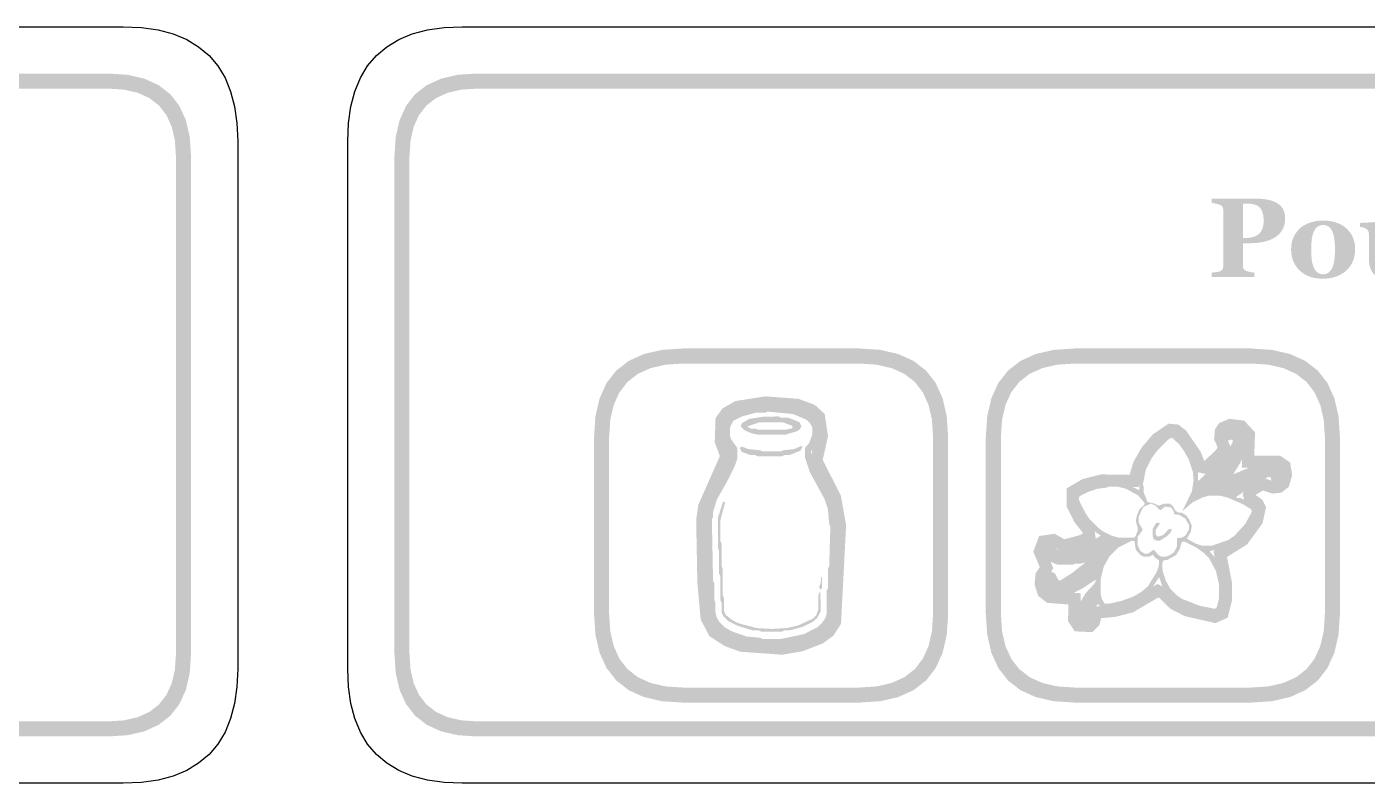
# Model space of a CAD drawing. Header units: millimetres. Extents: x 6 to 297, y 55 to 451.
# Drawn here: x 131.44 to 167.02, y 293.16 to 313.24 of the extents above; entities that cross this region are included whole.
import ezdxf

# ---------------------------------------------------------------- set-up
doc = ezdxf.new("R2010")
doc.units = ezdxf.units.MM
doc.layers.add('CUT', color=1, linetype='Continuous')
doc.layers.add('RASTER', color=7, linetype='Continuous')

msp = doc.modelspace()

# ---------------------------------------------------------------- hatches: boundary and pattern name
at = {"layer": 'RASTER'}
h = msp.add_hatch(color=7, dxfattribs=at)
h.paths.add_polyline_path([(74.2, 309.8), (74.234, 310.316), (74.338, 310.763), (74.509, 311.141), (74.75, 311.45), (75.059, 311.691), (75.438, 311.863), (75.884, 311.966), (76.4, 312), (133.6, 312), (134.116, 311.966), (134.563, 311.863), (134.941, 311.691), (135.25, 311.45), (135.491, 311.141), (135.663, 310.763), (135.766, 310.316), (135.8, 309.8), (135.8, 296.6), (135.766, 296.084), (135.663, 295.638), (135.491, 295.259), (135.25, 294.95), (134.941, 294.709), (134.563, 294.537), (134.116, 294.434), (133.6, 294.4), (76.4, 294.4), (75.884, 294.434), (75.438, 294.537), (75.059, 294.709), (74.75, 294.95), (74.509, 295.259), (74.338, 295.638), (74.234, 296.084), (74.2, 296.6)])
h.paths.add_polyline_path([(74.6, 309.8), (74.6, 296.6), (74.628, 296.178), (74.712, 295.813), (74.853, 295.503), (75.05, 295.25), (75.303, 295.053), (75.613, 294.912), (75.978, 294.828), (76.4, 294.8), (133.6, 294.8), (134.022, 294.828), (134.388, 294.912), (134.697, 295.053), (134.95, 295.25), (135.147, 295.503), (135.288, 295.813), (135.372, 296.178), (135.4, 296.6), (135.4, 309.8), (135.372, 310.222), (135.288, 310.588), (135.147, 310.897), (134.95, 311.15), (134.697, 311.347), (134.388, 311.488), (134.022, 311.572), (133.6, 311.6), (76.4, 311.6), (75.978, 311.572), (75.613, 311.488), (75.303, 311.347), (75.05, 311.15), (74.853, 310.897), (74.712, 310.588), (74.628, 310.222), (74.6, 309.8)], flags=0)
h = msp.add_hatch(color=7, dxfattribs=at)
h.paths.add_polyline_path([(141.2, 309.8), (141.234, 310.316), (141.337, 310.763), (141.509, 311.141), (141.75, 311.45), (142.059, 311.691), (142.438, 311.863), (142.884, 311.966), (143.4, 312), (200.6, 312), (201.116, 311.966), (201.563, 311.863), (201.941, 311.691), (202.25, 311.45), (202.491, 311.141), (202.663, 310.763), (202.766, 310.316), (202.8, 309.8), (202.8, 296.6), (202.766, 296.084), (202.663, 295.638), (202.491, 295.259), (202.25, 294.95), (201.941, 294.709), (201.563, 294.537), (201.116, 294.434), (200.6, 294.4), (143.4, 294.4), (142.884, 294.434), (142.438, 294.537), (142.059, 294.709), (141.75, 294.95), (141.509, 295.259), (141.337, 295.638), (141.234, 296.084), (141.2, 296.6)])
h.paths.add_polyline_path([(141.6, 309.8), (141.6, 296.6), (141.628, 296.178), (141.712, 295.813), (141.853, 295.503), (142.05, 295.25), (142.303, 295.053), (142.613, 294.912), (142.978, 294.828), (143.4, 294.8), (200.6, 294.8), (201.022, 294.828), (201.388, 294.912), (201.697, 295.053), (201.95, 295.25), (202.147, 295.503), (202.288, 295.813), (202.372, 296.178), (202.4, 296.6), (202.4, 309.8), (202.372, 310.222), (202.288, 310.588), (202.147, 310.897), (201.95, 311.15), (201.697, 311.347), (201.388, 311.488), (201.022, 311.572), (200.6, 311.6), (143.4, 311.6), (142.978, 311.572), (142.613, 311.488), (142.303, 311.347), (142.05, 311.15), (141.853, 310.897), (141.712, 310.588), (141.628, 310.222), (141.6, 309.8)], flags=0)
h = msp.add_hatch(color=7, dxfattribs=at)
h.paths.add_polyline_path([(164.846, 308.159), (164.845, 308.115), (164.842, 308.074), (164.836, 308.034), (164.828, 307.995), (164.818, 307.958), (164.806, 307.923), (164.791, 307.889), (164.774, 307.856), (164.755, 307.825), (164.734, 307.796), (164.712, 307.768), (164.688, 307.741), (164.662, 307.716), (164.634, 307.693), (164.605, 307.671), (164.574, 307.65), (164.54, 307.63), (164.506, 307.612), (164.47, 307.595), (164.433, 307.58), (164.395, 307.565), (164.355, 307.553), (164.315, 307.542), (164.273, 307.532), (164.23, 307.523), (164.186, 307.516), (164.14, 307.509), (164.093, 307.504), (164.045, 307.5), (163.996, 307.497), (163.945, 307.496), (163.893, 307.495), (163.723, 307.495), (163.723, 306.911), (163.723, 306.898), (163.724, 306.885), (163.726, 306.873), (163.728, 306.861), (163.731, 306.85), (163.734, 306.839), (163.738, 306.829), (163.743, 306.819), (163.748, 306.81), (163.755, 306.801), (163.763, 306.792), (163.771, 306.784), (163.781, 306.776), (163.793, 306.769), (163.805, 306.763), (163.818, 306.757), (163.826, 306.754), (163.835, 306.751), (163.845, 306.748), (163.857, 306.745), (163.869, 306.742), (163.883, 306.738), (163.897, 306.735), (163.913, 306.732), (163.929, 306.729), (163.945, 306.726), (163.96, 306.723), (163.974, 306.721), (163.988, 306.719), (164.001, 306.717), (164.013, 306.715), (164.025, 306.714), (164.025, 306.6), (162.898, 306.6), (162.898, 306.714), (162.909, 306.715), (162.921, 306.717), (162.934, 306.718), (162.948, 306.72), (162.962, 306.721), (162.978, 306.723), (162.994, 306.725), (163.011, 306.727), (163.028, 306.729), (163.043, 306.731), (163.058, 306.733), (163.071, 306.736), (163.082, 306.738), (163.093, 306.741), (163.102, 306.744), (163.109, 306.746), (163.123, 306.753), (163.135, 306.759), (163.147, 306.766), (163.157, 306.772), (163.165, 306.78), (163.173, 306.787), (163.179, 306.795), (163.185, 306.804), (163.189, 306.812), (163.193, 306.822), (163.196, 306.833), (163.198, 306.844), (163.2, 306.856), (163.202, 306.869), (163.203, 306.883), (163.203, 306.897), (163.203, 308.364), (163.203, 308.376), (163.202, 308.388), (163.2, 308.4), (163.198, 308.411), (163.196, 308.422), (163.193, 308.433), (163.189, 308.443), (163.185, 308.452), (163.18, 308.461), (163.174, 308.47), (163.166, 308.479), (163.157, 308.487), (163.147, 308.494), (163.136, 308.501), (163.123, 308.508), (163.109, 308.515), (163.098, 308.519), (163.087, 308.523), (163.075, 308.527), (163.061, 308.531), (163.047, 308.535), (163.032, 308.539), (163.017, 308.543), (163, 308.546), (162.984, 308.549), (162.968, 308.552), (162.954, 308.555), (162.94, 308.558), (162.928, 308.56), (162.917, 308.562), (162.907, 308.563), (162.898, 308.564), (162.898, 308.679), (164.045, 308.679), (164.143, 308.677), (164.234, 308.671), (164.319, 308.661), (164.397, 308.647), (164.469, 308.629), (164.535, 308.607), (164.594, 308.58), (164.647, 308.55), (164.694, 308.516), (164.734, 308.478), (164.769, 308.435), (164.797, 308.388), (164.818, 308.337), (164.834, 308.282), (164.843, 308.222), (164.846, 308.159)])
h.paths.add_polyline_path([(164.275, 308.084), (164.274, 308.141), (164.269, 308.194), (164.262, 308.243), (164.252, 308.288), (164.238, 308.33), (164.222, 308.367), (164.203, 308.402), (164.181, 308.432), (164.155, 308.458), (164.124, 308.481), (164.089, 308.501), (164.049, 308.517), (164.005, 308.529), (163.956, 308.538), (163.903, 308.544), (163.844, 308.545), (163.723, 308.545), (163.723, 307.633), (163.784, 307.633), (163.843, 307.634), (163.897, 307.64), (163.948, 307.648), (163.996, 307.66), (164.04, 307.676), (164.08, 307.695), (164.117, 307.717), (164.15, 307.743), (164.179, 307.773), (164.205, 307.806), (164.226, 307.843), (164.244, 307.884), (164.258, 307.928), (164.267, 307.976), (164.273, 308.028), (164.275, 308.084)], flags=0)
h = msp.add_hatch(color=7, dxfattribs=at)
h.paths.add_polyline_path([(166.481, 307.88), (166.507, 307.854), (166.532, 307.827), (166.555, 307.799), (166.577, 307.769), (166.597, 307.738), (166.615, 307.706), (166.632, 307.673), (166.647, 307.639), (166.66, 307.603), (166.672, 307.567), (166.682, 307.53), (166.69, 307.492), (166.696, 307.454), (166.7, 307.414), (166.703, 307.375), (166.704, 307.334), (166.703, 307.294), (166.7, 307.254), (166.696, 307.215), (166.69, 307.176), (166.682, 307.138), (166.672, 307.1), (166.661, 307.063), (166.647, 307.027), (166.633, 306.992), (166.616, 306.957), (166.598, 306.925), (166.578, 306.893), (166.557, 306.863), (166.534, 306.834), (166.509, 306.806), (166.483, 306.78), (166.453, 306.754), (166.422, 306.728), (166.39, 306.705), (166.356, 306.683), (166.321, 306.663), (166.284, 306.644), (166.246, 306.627), (166.207, 306.612), (166.166, 306.598), (166.123, 306.586), (166.08, 306.576), (166.035, 306.568), (165.988, 306.561), (165.94, 306.557), (165.891, 306.554), (165.84, 306.553), (165.795, 306.554), (165.752, 306.556), (165.71, 306.56), (165.668, 306.566), (165.627, 306.573), (165.588, 306.582), (165.549, 306.592), (165.511, 306.604), (165.474, 306.618), (165.438, 306.633), (165.403, 306.65), (165.369, 306.668), (165.337, 306.689), (165.305, 306.71), (165.274, 306.733), (165.245, 306.758), (165.218, 306.783), (165.192, 306.81), (165.168, 306.838), (165.145, 306.868), (165.124, 306.899), (165.104, 306.931), (165.086, 306.965), (165.069, 307.001), (165.054, 307.037), (165.041, 307.075), (165.03, 307.114), (165.021, 307.154), (165.014, 307.194), (165.009, 307.236), (165.006, 307.279), (165.005, 307.324), (165.006, 307.367), (165.008, 307.409), (165.013, 307.45), (165.019, 307.49), (165.027, 307.528), (165.036, 307.565), (165.048, 307.602), (165.061, 307.636), (165.076, 307.67), (165.093, 307.703), (165.111, 307.735), (165.132, 307.766), (165.154, 307.796), (165.177, 307.825), (165.203, 307.853), (165.23, 307.88), (165.258, 307.905), (165.288, 307.929), (165.319, 307.951), (165.351, 307.971), (165.385, 307.99), (165.421, 308.008), (165.459, 308.024), (165.498, 308.039), (165.538, 308.052), (165.579, 308.064), (165.622, 308.074), (165.666, 308.082), (165.711, 308.088), (165.757, 308.092), (165.804, 308.095), (165.853, 308.096), (165.903, 308.095), (165.952, 308.092), (166, 308.088), (166.046, 308.082), (166.09, 308.074), (166.133, 308.064), (166.174, 308.052), (166.214, 308.039), (166.252, 308.024), (166.289, 308.008), (166.325, 307.99), (166.359, 307.971), (166.391, 307.951), (166.423, 307.929), (166.453, 307.905), (166.481, 307.88)])
h.paths.add_polyline_path([(166.106, 306.865), (166.114, 306.886), (166.121, 306.908), (166.128, 306.932), (166.134, 306.956), (166.14, 306.981), (166.145, 307.008), (166.15, 307.036), (166.154, 307.064), (166.157, 307.094), (166.161, 307.125), (166.163, 307.158), (166.165, 307.191), (166.167, 307.226), (166.168, 307.262), (166.169, 307.299), (166.169, 307.337), (166.169, 307.363), (166.168, 307.39), (166.167, 307.418), (166.166, 307.447), (166.163, 307.476), (166.161, 307.507), (166.158, 307.539), (166.155, 307.571), (166.151, 307.603), (166.146, 307.634), (166.141, 307.662), (166.136, 307.689), (166.131, 307.714), (166.124, 307.738), (166.118, 307.759), (166.111, 307.779), (166.101, 307.802), (166.091, 307.823), (166.08, 307.843), (166.069, 307.862), (166.056, 307.879), (166.043, 307.895), (166.028, 307.91), (166.013, 307.924), (165.997, 307.937), (165.98, 307.947), (165.962, 307.956), (165.943, 307.964), (165.922, 307.97), (165.901, 307.974), (165.879, 307.976), (165.856, 307.977), (165.83, 307.976), (165.806, 307.973), (165.784, 307.969), (165.762, 307.963), (165.742, 307.955), (165.723, 307.945), (165.706, 307.933), (165.689, 307.92), (165.674, 307.905), (165.66, 307.889), (165.647, 307.872), (165.634, 307.854), (165.623, 307.835), (165.612, 307.815), (165.602, 307.794), (165.594, 307.772), (165.586, 307.751), (165.579, 307.728), (165.573, 307.705), (165.568, 307.681), (165.562, 307.656), (165.558, 307.631), (165.554, 307.604), (165.551, 307.576), (165.548, 307.548), (165.546, 307.52), (165.544, 307.491), (165.542, 307.462), (165.541, 307.433), (165.54, 307.403), (165.539, 307.373), (165.539, 307.343), (165.539, 307.304), (165.54, 307.266), (165.541, 307.231), (165.542, 307.197), (165.543, 307.165), (165.545, 307.134), (165.547, 307.105), (165.55, 307.078), (165.553, 307.052), (165.557, 307.026), (165.561, 307), (165.567, 306.973), (165.574, 306.947), (165.581, 306.921), (165.59, 306.894), (165.599, 306.868), (165.608, 306.846), (165.618, 306.825), (165.629, 306.805), (165.64, 306.787), (165.653, 306.769), (165.666, 306.753), (165.681, 306.738), (165.696, 306.725), (165.712, 306.712), (165.73, 306.701), (165.748, 306.692), (165.767, 306.685), (165.788, 306.679), (165.809, 306.675), (165.832, 306.673), (165.856, 306.672), (165.877, 306.673), (165.898, 306.675), (165.918, 306.679), (165.937, 306.684), (165.956, 306.691), (165.974, 306.699), (165.99, 306.709), (166.007, 306.721), (166.022, 306.734), (166.036, 306.748), (166.05, 306.764), (166.063, 306.781), (166.075, 306.8), (166.086, 306.82), (166.097, 306.842), (166.106, 306.865)], flags=0)
msp.add_hatch(color=7, dxfattribs=at).paths.add_polyline_path([(168.804, 306.631), (168.106, 306.588), (168.084, 306.609), (168.084, 306.801), (168.075, 306.801), (168.063, 306.789), (168.05, 306.778), (168.038, 306.767), (168.026, 306.756), (168.014, 306.745), (168.001, 306.734), (167.989, 306.723), (167.978, 306.712), (167.965, 306.701), (167.953, 306.691), (167.939, 306.681), (167.925, 306.671), (167.911, 306.661), (167.896, 306.652), (167.88, 306.643), (167.864, 306.634), (167.845, 306.624), (167.827, 306.615), (167.809, 306.607), (167.791, 306.599), (167.774, 306.592), (167.756, 306.586), (167.739, 306.58), (167.723, 306.575), (167.705, 306.571), (167.686, 306.567), (167.664, 306.563), (167.641, 306.561), (167.616, 306.559), (167.588, 306.557), (167.559, 306.556), (167.529, 306.556), (167.475, 306.558), (167.424, 306.564), (167.377, 306.575), (167.333, 306.589), (167.292, 306.608), (167.255, 306.631), (167.221, 306.658), (167.189, 306.689), (167.162, 306.724), (167.138, 306.763), (167.118, 306.805), (167.101, 306.85), (167.088, 306.899), (167.079, 306.951), (167.073, 307.007), (167.072, 307.066), (167.072, 307.725), (167.071, 307.739), (167.07, 307.752), (167.068, 307.765), (167.066, 307.777), (167.063, 307.788), (167.059, 307.799), (167.055, 307.809), (167.05, 307.818), (167.044, 307.827), (167.038, 307.835), (167.031, 307.844), (167.024, 307.852), (167.016, 307.86), (167.008, 307.867), (167, 307.875), (166.991, 307.882), (166.983, 307.887), (166.975, 307.892), (166.967, 307.896), (166.957, 307.901), (166.947, 307.904), (166.937, 307.908), (166.926, 307.911), (166.915, 307.913), (166.903, 307.916), (166.892, 307.918), (166.881, 307.919), (166.87, 307.921), (166.86, 307.923), (166.849, 307.924), (166.839, 307.925), (166.83, 307.926), (166.83, 308.033), (167.54, 308.071), (167.556, 308.049), (167.556, 307.075), (167.557, 307.038), (167.56, 307.004), (167.565, 306.973), (167.571, 306.944), (167.579, 306.917), (167.589, 306.893), (167.601, 306.871), (167.614, 306.852), (167.629, 306.835), (167.646, 306.821), (167.664, 306.808), (167.683, 306.798), (167.703, 306.79), (167.725, 306.785), (167.749, 306.781), (167.773, 306.78), (167.799, 306.781), (167.824, 306.784), (167.848, 306.788), (167.872, 306.794), (167.895, 306.801), (167.917, 306.811), (167.939, 306.822), (167.96, 306.834), (167.98, 306.848), (167.999, 306.862), (168.016, 306.876), (168.032, 306.89), (168.046, 306.905), (168.059, 306.92), (168.071, 306.935), (168.081, 306.95), (168.081, 307.74), (168.081, 307.752), (168.08, 307.764), (168.078, 307.776), (168.076, 307.787), (168.073, 307.798), (168.07, 307.809), (168.066, 307.819), (168.062, 307.829), (168.057, 307.839), (168.051, 307.848), (168.045, 307.857), (168.038, 307.865), (168.031, 307.873), (168.023, 307.88), (168.015, 307.887), (168.006, 307.893), (167.999, 307.898), (167.992, 307.902), (167.983, 307.905), (167.974, 307.908), (167.964, 307.911), (167.954, 307.913), (167.943, 307.915), (167.931, 307.917), (167.918, 307.918), (167.906, 307.92), (167.894, 307.921), (167.881, 307.922), (167.868, 307.923), (167.856, 307.924), (167.843, 307.925), (167.83, 307.926), (167.83, 308.033), (168.541, 308.071), (168.563, 308.049), (168.563, 306.918), (168.563, 306.905), (168.564, 306.893), (168.566, 306.882), (168.568, 306.87), (168.571, 306.86), (168.574, 306.85), (168.578, 306.84), (168.583, 306.831), (168.589, 306.822), (168.595, 306.813), (168.601, 306.805), (168.609, 306.798), (168.616, 306.79), (168.625, 306.783), (168.634, 306.776), (168.643, 306.77), (168.651, 306.766), (168.658, 306.762), (168.667, 306.758), (168.675, 306.755), (168.685, 306.752), (168.695, 306.75), (168.705, 306.748), (168.716, 306.746), (168.727, 306.744), (168.738, 306.743), (168.749, 306.742), (168.76, 306.74), (168.771, 306.74), (168.782, 306.739), (168.793, 306.738), (168.804, 306.738)])
h = msp.add_hatch(color=7, dxfattribs=at)
h.paths.add_polyline_path([(146.5, 302.35), (146.537, 302.901), (146.647, 303.378), (146.83, 303.782), (147.087, 304.112), (147.418, 304.37), (147.822, 304.553), (148.299, 304.663), (148.85, 304.7), (153.55, 304.7), (154.101, 304.663), (154.578, 304.553), (154.982, 304.37), (155.313, 304.113), (155.57, 303.782), (155.753, 303.378), (155.863, 302.901), (155.9, 302.35), (155.9, 297.65), (155.863, 297.099), (155.753, 296.622), (155.57, 296.218), (155.313, 295.887), (154.982, 295.63), (154.578, 295.447), (154.101, 295.337), (153.55, 295.3), (148.85, 295.3), (148.299, 295.337), (147.822, 295.447), (147.418, 295.63), (147.088, 295.888), (146.83, 296.218), (146.647, 296.622), (146.537, 297.099), (146.5, 297.65)])
h.paths.add_polyline_path([(146.9, 302.35), (146.9, 297.65), (146.93, 297.193), (147.022, 296.797), (147.174, 296.462), (147.388, 296.188), (147.662, 295.974), (147.997, 295.822), (148.393, 295.73), (148.85, 295.7), (153.55, 295.7), (154.007, 295.73), (154.403, 295.822), (154.738, 295.974), (155.013, 296.188), (155.226, 296.462), (155.378, 296.797), (155.47, 297.193), (155.5, 297.65), (155.5, 302.35), (155.47, 302.807), (155.378, 303.203), (155.226, 303.538), (155.013, 303.813), (154.738, 304.026), (154.403, 304.178), (154.007, 304.27), (153.55, 304.3), (148.85, 304.3), (148.393, 304.27), (147.997, 304.178), (147.662, 304.026), (147.388, 303.813), (147.174, 303.538), (147.022, 303.203), (146.93, 302.807), (146.9, 302.35)], flags=0)
h = msp.add_hatch(color=7, dxfattribs=at)
h.paths.add_polyline_path([(156.9, 302.35), (156.937, 302.901), (157.047, 303.378), (157.23, 303.782), (157.488, 304.112), (157.818, 304.37), (158.222, 304.553), (158.699, 304.663), (159.25, 304.7), (163.95, 304.7), (164.501, 304.663), (164.978, 304.553), (165.382, 304.37), (165.713, 304.113), (165.97, 303.782), (166.153, 303.378), (166.263, 302.901), (166.3, 302.35), (166.3, 297.65), (166.263, 297.099), (166.153, 296.622), (165.97, 296.218), (165.713, 295.887), (165.382, 295.63), (164.978, 295.447), (164.501, 295.337), (163.95, 295.3), (159.25, 295.3), (158.699, 295.337), (158.222, 295.447), (157.818, 295.63), (157.488, 295.888), (157.23, 296.218), (157.047, 296.622), (156.937, 297.099), (156.9, 297.65)])
h.paths.add_polyline_path([(157.3, 302.35), (157.3, 297.65), (157.33, 297.193), (157.422, 296.797), (157.574, 296.462), (157.788, 296.188), (158.062, 295.974), (158.397, 295.822), (158.793, 295.73), (159.25, 295.7), (163.95, 295.7), (164.407, 295.73), (164.803, 295.822), (165.138, 295.974), (165.413, 296.188), (165.626, 296.462), (165.778, 296.797), (165.87, 297.193), (165.9, 297.65), (165.9, 302.35), (165.87, 302.807), (165.778, 303.203), (165.626, 303.538), (165.413, 303.813), (165.138, 304.026), (164.803, 304.178), (164.407, 304.27), (163.95, 304.3), (159.25, 304.3), (158.793, 304.27), (158.397, 304.178), (158.062, 304.026), (157.788, 303.813), (157.574, 303.538), (157.422, 303.203), (157.33, 302.807), (157.3, 302.35)], flags=0)
h = msp.add_hatch(color=7, dxfattribs=at)
h.paths.add_polyline_path([(151.046, 303.43), (151.928, 303.363), (152.354, 303.207), (152.621, 302.965), (152.711, 302.378), (152.57, 301.743), (153.052, 300.794), (153.191, 300.017), (153.056, 297.391), (152.853, 297.076), (152.571, 296.87), (152.026, 296.66), (151.497, 296.571), (150.376, 296.651), (149.962, 296.803), (149.562, 297.064), (149.329, 297.508), (149.242, 298.489), (149.21, 300.145), (149.266, 300.546), (149.839, 301.843), (149.703, 302.209), (149.725, 302.855), (149.909, 303.109), (150.25, 303.304)])
h.paths.add_polyline_path([(151.059, 303.108), (150.358, 302.997), (150.128, 302.865), (150.042, 302.746), (150.025, 302.262), (150.185, 301.832), (149.576, 300.457), (149.53, 300.126), (149.562, 298.507), (149.642, 297.6), (149.807, 297.286), (150.107, 297.091), (150.444, 296.967), (151.481, 296.893), (151.941, 296.971), (152.417, 297.153), (152.616, 297.3), (152.741, 297.492), (152.869, 299.997), (152.745, 300.691), (152.232, 301.701), (152.386, 302.389), (152.322, 302.804), (152.185, 302.928), (151.859, 303.047), (151.059, 303.108)], flags=0)
h = msp.add_hatch(color=7, dxfattribs=at)
h.paths.add_polyline_path([(150.856, 303.176), (151.521, 303.186), (151.585, 303.154), (151.714, 303.154), (152.067, 303.058), (152.301, 302.939), (152.366, 302.874), (152.452, 302.704), (152.484, 302.48), (152.452, 302.415), (152.452, 302.255), (152.366, 302.085), (152.26, 301.966), (152.292, 301.709), (152.475, 301.314), (152.838, 300.649), (152.934, 300.2), (152.934, 299.172), (152.902, 299.108), (152.902, 298.434), (152.87, 298.37), (152.87, 297.695), (152.838, 297.535), (152.751, 297.365), (152.526, 297.14), (152.067, 296.925), (151.65, 296.828), (151.425, 296.828), (151.361, 296.796), (151.039, 296.796), (150.975, 296.828), (150.558, 296.86), (150.237, 296.957), (149.874, 297.14), (149.681, 297.332), (149.595, 297.503), (149.53, 297.759), (149.498, 298.723), (149.466, 298.787), (149.466, 300.296), (149.595, 300.746), (150.076, 301.645), (150.14, 301.869), (150.131, 301.988), (150.034, 302.085), (149.948, 302.255), (149.916, 302.608), (150.034, 302.874), (150.163, 302.971), (150.526, 303.122)])
h.paths.add_polyline_path([(151.104, 303.025), (151.039, 302.993), (150.783, 302.993), (150.429, 302.897), (150.195, 302.778), (150.108, 302.608), (150.108, 302.383), (150.14, 302.287), (150.301, 302.062), (150.301, 301.773), (150.237, 301.58), (150.034, 301.173), (149.755, 300.681), (149.659, 300.36), (149.659, 300.232), (149.627, 300.168), (149.659, 298.53), (149.691, 298.466), (149.691, 298.016), (149.723, 297.952), (149.723, 297.695), (149.755, 297.567), (149.81, 297.461), (149.97, 297.3), (150.173, 297.182), (150.558, 297.053), (150.911, 297.021), (150.975, 296.989), (151.457, 296.989), (152.067, 297.117), (152.43, 297.3), (152.59, 297.461), (152.645, 297.567), (152.677, 297.663), (152.677, 298.273), (152.709, 298.337), (152.709, 298.851), (152.741, 298.915), (152.773, 299.975), (152.741, 300.039), (152.709, 300.425), (152.613, 300.714), (152.227, 301.42), (152.099, 301.805), (152.099, 302.062), (152.205, 302.181), (152.292, 302.415), (152.292, 302.608), (152.237, 302.714), (152.141, 302.81), (151.778, 302.961)], flags=0)
h.paths.add_polyline_path([(150.985, 302.887), (151.393, 302.897), (151.457, 302.865), (151.65, 302.865), (151.948, 302.746), (152.003, 302.64), (151.961, 302.553), (151.884, 302.502), (151.585, 302.415), (150.847, 302.415), (150.686, 302.447), (150.484, 302.534), (150.42, 302.598), (150.397, 302.64), (150.42, 302.714), (150.622, 302.833)], flags=0)
h.paths.add_polyline_path([(150.879, 302.736), (150.567, 302.63), (150.654, 302.576), (150.783, 302.576), (150.847, 302.544), (151.585, 302.544), (151.746, 302.576), (151.778, 302.608), (151.755, 302.65), (151.521, 302.736)], flags=0)
h.paths.add_polyline_path([(152.012, 302.117), (152.035, 302.094), (151.98, 301.988), (151.682, 301.869), (151.553, 301.869), (151.489, 301.837), (150.847, 301.837), (150.783, 301.869), (150.654, 301.869), (150.42, 301.956), (150.365, 302.062), (150.429, 302.094), (150.59, 302.03), (150.911, 301.998), (150.975, 301.966), (151.457, 301.966), (151.521, 301.998), (151.81, 302.03)], flags=0)
h.paths.add_polyline_path([(149.925, 300.64), (149.98, 300.617), (149.851, 300.136), (149.851, 299.59), (149.884, 299.525), (149.884, 298.915), (149.916, 298.851), (149.916, 298.145), (149.948, 298.081), (149.948, 297.727), (150.002, 297.621), (150.163, 297.493), (150.333, 297.406), (150.815, 297.278), (151.21, 297.255), (151.617, 297.278), (151.906, 297.342), (152.301, 297.525), (152.398, 297.621), (152.452, 297.759), (152.452, 298.145), (152.507, 298.264), (152.516, 297.727), (152.43, 297.557), (152.333, 297.461), (152.035, 297.31), (151.682, 297.214), (151.553, 297.214), (151.489, 297.182), (150.943, 297.182), (150.879, 297.214), (150.718, 297.214), (150.301, 297.342), (150.067, 297.461), (149.938, 297.589), (149.884, 297.695), (149.884, 297.952), (149.851, 298.016), (149.851, 298.659), (149.819, 298.723), (149.819, 299.333), (149.787, 299.397), (149.787, 300.2)], flags=0)
h.paths.add_polyline_path([(152.526, 298.649), (152.549, 298.626), (152.549, 298.337), (152.516, 298.305), (152.484, 298.337), (152.484, 298.402), (152.516, 298.466)], flags=0)
h = msp.add_hatch(color=7, dxfattribs=at)
h.paths.add_polyline_path([(163.368, 302.833), (163.757, 302.787), (164.047, 302.475), (164.026, 301.859), (164.708, 301.859), (164.978, 301.673), (165.032, 301.342), (164.945, 301.031), (164.751, 300.873), (164.511, 300.848), (164.257, 300.93), (164.061, 300.817), (164.057, 300.807), (164.054, 300.817), (164.244, 300.682), (164.34, 300.49), (164.246, 300.061), (163.839, 299.502), (163.302, 299.164), (163.433, 298.496), (163.433, 298.009), (163.319, 297.553), (162.997, 297.409), (162.19, 297.592), (161.814, 297.779), (161.506, 298.076), (161.477, 298.089), (160.807, 297.696), (160.328, 297.573), (159.962, 297.541), (159.913, 297.356), (159.726, 297.169), (159.261, 297.192), (159.082, 297.461), (159.093, 297.904), (158.53, 297.947), (158.287, 298.135), (158.193, 298.437), (158.221, 298.726), (158.332, 298.897), (158.16, 299.303), (158.312, 299.72), (158.723, 299.782), (158.988, 299.635), (159.404, 299.748), (159.475, 299.793), (159.471, 299.815), (159.252, 300.089), (159.049, 300.492), (159.049, 300.989), (159.466, 301.232), (159.953, 301.357), (160.717, 301.346), (160.815, 301.677), (161.031, 302.065), (161.337, 302.423), (161.75, 302.704), (162.011, 302.681), (162.216, 302.52), (162.599, 301.967), (162.703, 301.704), (162.699, 301.705), (163.036, 302.037), (163.05, 302.084), (162.959, 302.289), (162.982, 302.552), (163.095, 302.722)])
h.paths.add_polyline_path([(163.412, 302.506), (163.307, 302.463), (163.293, 302.442), (163.285, 302.343), (163.39, 302.107), (163.319, 301.867), (162.8, 301.354), (162.467, 301.429), (162.315, 301.815), (161.98, 302.298), (161.888, 302.371), (161.836, 302.375), (161.552, 302.183), (161.295, 301.881), (161.112, 301.552), (160.955, 301.022), (159.991, 301.037), (159.589, 300.933), (159.369, 300.805), (159.369, 300.568), (159.522, 300.263), (159.776, 299.947), (159.82, 299.635), (159.535, 299.451), (158.946, 299.293), (158.663, 299.449), (158.548, 299.432), (158.504, 299.311), (158.693, 298.866), (158.532, 298.618), (158.518, 298.47), (158.563, 298.326), (158.65, 298.259), (159.42, 298.201), (159.405, 297.554), (159.438, 297.504), (159.601, 297.496), (159.626, 297.521), (159.71, 297.841), (160.274, 297.889), (160.684, 297.995), (161.454, 298.447), (161.686, 298.347), (162, 298.044), (162.298, 297.896), (162.964, 297.745), (163.046, 297.781), (163.113, 298.048), (163.113, 298.465), (162.946, 299.318), (163.616, 299.74), (163.948, 300.195), (164.003, 300.448), (163.993, 300.468), (163.779, 300.62), (163.717, 300.827), (163.809, 301.04), (164.219, 301.278), (164.545, 301.173), (164.623, 301.181), (164.664, 301.214), (164.704, 301.36), (164.684, 301.487), (164.608, 301.539), (163.695, 301.539), (163.722, 302.354), (163.603, 302.483), (163.412, 302.506)], flags=0)
h = msp.add_hatch(color=7, dxfattribs=at)
h.paths.add_polyline_path([(163.414, 302.593), (163.566, 302.601), (163.653, 302.555), (163.76, 302.476), (163.831, 302.335), (163.831, 302.095), (163.805, 301.989), (163.653, 301.662), (163.467, 301.359), (164.017, 301.59), (164.363, 301.67), (164.576, 301.644), (164.716, 301.572), (164.77, 301.519), (164.815, 301.404), (164.754, 301.2), (164.663, 301.104), (164.629, 301.085), (164.488, 301.104), (164.469, 301.271), (164.416, 301.298), (164.063, 301.12), (163.547, 300.758), (163.573, 300.721), (163.619, 300.74), (163.698, 300.713), (163.946, 300.588), (164.079, 300.482), (164.097, 300.368), (164.044, 300.235), (163.946, 300.041), (163.813, 299.855), (163.547, 299.589), (163.3, 299.437), (163.087, 299.358), (162.874, 299.331), (162.848, 299.304), (162.962, 299.18), (163.087, 298.932), (163.193, 298.507), (163.193, 298.002), (163.095, 297.702), (163.007, 297.656), (162.795, 297.683), (162.236, 297.842), (161.989, 297.967), (161.67, 298.26), (161.572, 298.427), (161.5, 298.632), (161.261, 298.26), (160.995, 298.074), (160.695, 297.922), (160.163, 297.789), (160.004, 297.789), (159.879, 297.914), (159.756, 297.797), (159.685, 297.683), (159.711, 297.577), (159.693, 297.462), (159.552, 297.364), (159.411, 297.409), (159.313, 297.55), (159.313, 297.736), (159.366, 297.896), (159.544, 298.196), (159.772, 298.446), (159.836, 298.552), (159.783, 298.542), (159.48, 298.34), (159.233, 298.215), (158.967, 298.135), (158.728, 298.135), (158.56, 298.207), (158.454, 298.34), (158.409, 298.48), (158.454, 298.648), (158.497, 298.712), (158.568, 298.746), (158.648, 298.773), (158.736, 298.728), (158.826, 298.552), (158.861, 298.534), (159.188, 298.738), (159.544, 299.02), (159.392, 298.985), (159.259, 298.985), (159.206, 298.959), (158.808, 298.959), (158.507, 299.084), (158.409, 299.251), (158.409, 299.384), (158.454, 299.472), (158.534, 299.552), (158.621, 299.57), (158.709, 299.525), (158.773, 299.376), (158.808, 299.358), (158.94, 299.358), (159.339, 299.464), (159.818, 299.65), (159.95, 299.73), (159.81, 299.828), (159.597, 300.041), (159.464, 300.227), (159.366, 300.394), (159.259, 300.66), (159.278, 300.828), (159.411, 300.934), (159.578, 301.006), (159.818, 301.085), (160.083, 301.139), (160.456, 301.139), (160.721, 301.059), (160.979, 300.934), (160.961, 301.298), (161.04, 301.564), (161.165, 301.811), (161.272, 301.971), (161.564, 302.29), (161.838, 302.468), (161.952, 302.422), (162.058, 302.316), (162.324, 301.944), (162.502, 301.537), (162.529, 301.431), (162.529, 301.218), (162.555, 301.192), (163.175, 301.795), (163.387, 302.088), (163.459, 302.228), (163.451, 302.274), (163.406, 302.282), (163.353, 302.255), (163.239, 302.274), (163.193, 302.335), (163.193, 302.414), (163.265, 302.529)])
h.paths.add_polyline_path([(161.838, 302.335), (161.75, 302.29), (161.458, 301.997), (161.298, 301.784), (161.147, 301.484), (161.067, 301.085), (161.093, 301.032), (161.093, 300.873), (161.192, 300.626), (161.386, 300.58), (161.492, 300.527), (161.625, 300.58), (161.785, 300.58), (161.872, 300.509), (161.936, 300.386), (162.024, 300.341), (162.104, 300.341), (162.218, 300.269), (162.298, 300.163), (162.369, 299.996), (162.343, 299.836), (162.236, 299.65), (162.476, 299.517), (162.635, 299.464), (162.901, 299.464), (163.334, 299.615), (163.494, 299.722), (163.786, 300.041), (163.964, 300.368), (163.946, 300.429), (163.733, 300.562), (163.326, 300.74), (163.114, 300.793), (162.821, 300.793), (162.635, 300.74), (162.388, 300.615), (162.112, 300.376), (162.369, 300.899), (162.415, 301.2), (162.396, 301.431), (162.29, 301.75), (162.165, 301.971), (162.032, 302.157)], flags=0)
h.paths.add_polyline_path([(160.163, 301.032), (160.11, 301.006), (159.871, 300.979), (159.632, 300.899), (159.384, 300.774), (159.366, 300.713), (159.392, 300.634), (159.544, 300.333), (159.65, 300.174), (159.889, 299.934), (159.996, 299.855), (160.243, 299.73), (160.429, 299.677), (160.828, 299.677), (160.862, 299.695), (160.934, 299.863), (160.934, 299.942), (160.881, 300.102), (160.907, 300.261), (160.979, 300.429), (161.101, 300.546), (161.12, 300.58), (161.101, 300.615), (160.942, 300.801), (160.615, 300.979), (160.402, 301.032)], flags=0)
h.paths.add_polyline_path([(161.28, 300.58), (161.112, 300.509), (161.059, 300.455), (160.961, 300.235), (160.961, 300.075), (161.067, 299.889), (160.934, 299.703), (160.934, 299.464), (161.006, 299.323), (161.12, 299.251), (161.2, 299.251), (161.359, 299.358), (161.484, 299.217), (161.572, 299.172), (161.678, 299.172), (161.793, 299.217), (161.899, 299.296), (161.971, 299.437), (161.979, 299.669), (162.104, 299.677), (162.202, 299.738), (162.29, 299.889), (162.29, 300.022), (162.191, 300.19), (162.024, 300.288), (161.899, 300.296), (161.891, 300.368), (161.819, 300.482), (161.652, 300.501), (161.527, 300.402), (161.394, 300.535)], flags=0)
h.paths.add_polyline_path([(161.42, 300.067), (161.492, 300.075), (161.519, 300.049), (161.412, 299.889), (161.412, 299.756), (161.466, 299.703), (161.606, 299.748), (161.75, 299.897), (161.811, 299.916), (161.838, 299.889), (161.793, 299.802), (161.713, 299.722), (161.519, 299.597), (161.439, 299.597), (161.367, 299.631), (161.333, 299.703), (161.333, 299.916)], flags=0)
h.paths.add_polyline_path([(160.775, 299.597), (160.421, 299.419), (160.182, 299.18), (160.03, 298.906), (159.95, 298.587), (159.95, 298.188), (159.977, 298.055), (160.057, 297.922), (160.163, 297.922), (160.509, 298.002), (160.801, 298.108), (161.022, 298.233), (161.208, 298.393), (161.439, 298.773), (161.492, 298.932), (161.5, 299.073), (161.404, 299.137), (161.333, 299.225), (161.226, 299.172), (161.093, 299.172), (161.006, 299.217), (160.881, 299.358), (160.846, 299.589)], flags=0)
h.paths.add_polyline_path([(162.13, 299.57), (162.096, 299.552), (162.05, 299.384), (161.952, 299.217), (161.731, 299.092), (161.617, 299.073), (161.599, 299.039), (161.58, 298.951), (161.599, 298.773), (161.678, 298.534), (161.803, 298.313), (161.963, 298.153), (162.122, 298.047), (162.582, 297.869), (162.981, 297.789), (163.034, 297.842), (163.087, 298.055), (163.087, 298.454), (163.007, 298.799), (162.829, 299.126), (162.67, 299.286), (162.484, 299.419), (162.183, 299.57)], flags=0)

# ---------------------------------------------------------------- linework, layer by layer
at = {"layer": 'CUT'}
for points in [[(75.999, 313.24), (134.001, 313.24), (134.483, 313.219), (134.925, 313.156), (135.325, 313.051), (135.685, 312.903), (136.003, 312.712), (136.278, 312.478), (136.512, 312.203), (136.703, 311.885), (136.851, 311.525), (136.956, 311.125), (137.019, 310.683), (137.04, 310.201), (137.04, 296.199), (137.019, 295.717), (136.956, 295.275), (136.851, 294.875), (136.703, 294.515), (136.512, 294.197), (136.278, 293.922), (136.003, 293.688), (135.685, 293.497), (135.325, 293.349), (134.925, 293.244), (134.483, 293.181), (134.001, 293.16), (75.999, 293.16)], [(201.001, 293.16), (142.999, 293.16), (142.517, 293.181), (142.075, 293.244), (141.675, 293.349), (141.315, 293.497), (140.997, 293.688), (140.722, 293.922), (140.488, 294.197), (140.297, 294.515), (140.149, 294.875), (140.044, 295.275), (139.981, 295.717), (139.96, 296.199), (139.96, 310.201), (139.981, 310.683), (140.044, 311.125), (140.149, 311.525), (140.297, 311.885), (140.488, 312.203), (140.722, 312.478), (140.997, 312.712), (141.315, 312.903), (141.675, 313.051), (142.075, 313.156), (142.517, 313.219), (142.999, 313.24), (201.001, 313.24)]]:
    msp.add_lwpolyline(points, dxfattribs=at)

doc.saveas('drawing.dxf')
